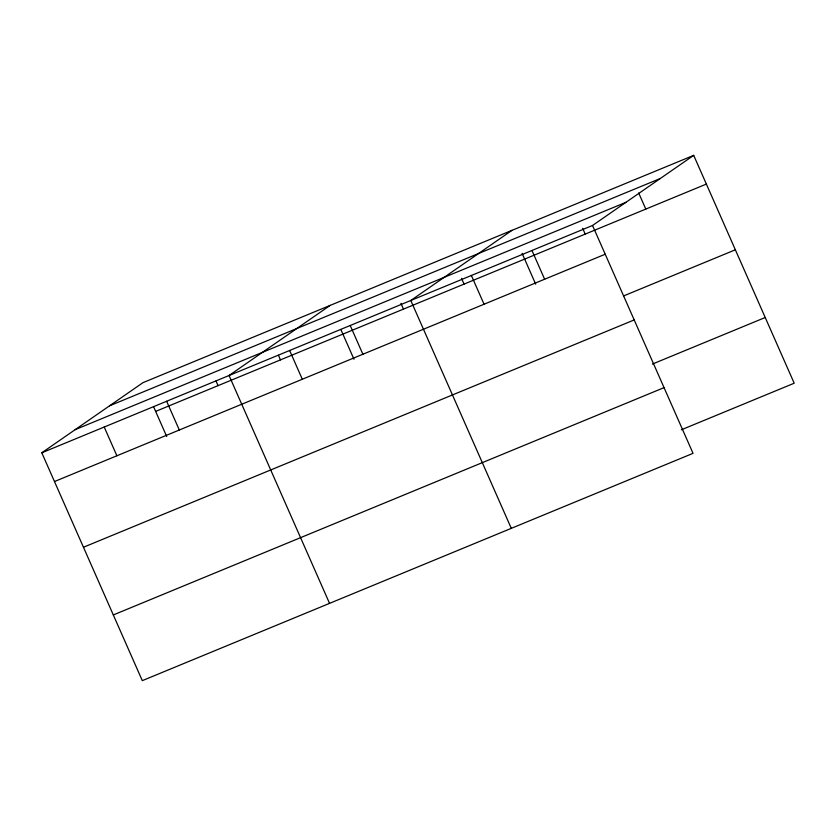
<?xml version="1.0" encoding="UTF-8"?>
<svg xmlns="http://www.w3.org/2000/svg" width="836" height="836" viewBox="0 0 836 836"><rect width="100%" height="100%" fill="white"/><g stroke="black" fill="none" stroke-linecap="round" stroke-linejoin="round"><path stroke-width="1.25" d="M693.702 155.35L592.536 225.48L693.034 453.342L142.298 680.65L41.8 452.788L142.966 382.658L693.702 155.35L794.2 383.212L681.35 429.788M330.21 305.37L229.054 375.5L329.551 603.373M511.956 230.36L410.789 300.49L511.298 528.362M109.579 405.794L660.315 178.486M75.188 429.641L625.913 202.333M41.8 452.788L592.536 225.48M155.642 411.406L706.378 184.087M54.476 481.536L605.212 254.228M623.698 295.892L735.356 249.797M83.464 547.246L634.19 319.937M652.373 364.078L765.222 317.502M113.32 614.941L664.056 387.632M638.694 193.001L645.8 209.094M582.682 228.353L585.21 234.101M531.957 250.476L544.633 279.224M522.103 253.35L535.698 284.198M471.368 275.483L484.054 304.231M461.514 278.357L464.053 284.104M400.935 303.363L403.474 309.111M350.211 325.497L362.887 354.245M340.869 329.52L353.962 359.208M289.632 350.493L302.308 379.241M278.451 355.279L280.478 359.877M216.033 381.038L218.06 385.636M166.636 401.259L179.312 430.007M153.615 406.798L166.709 436.486M104.218 427.029L116.894 455.777"/></g></svg>
